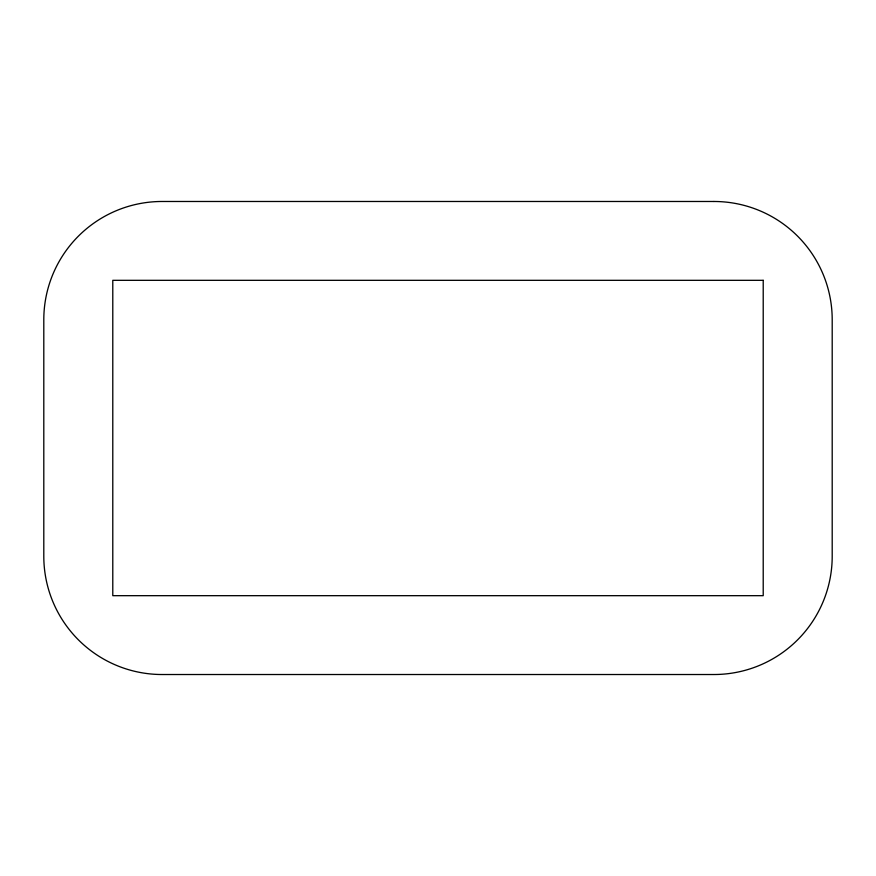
<?xml version="1.0" encoding="UTF-8"?>
<svg xmlns="http://www.w3.org/2000/svg" width="876" height="876" viewBox="0 0 876 876"><rect width="100%" height="100%" fill="white"/><g stroke="black" fill="none" stroke-linecap="round" stroke-linejoin="round"><path stroke-width="1.31" d="M713.94 201.48L162.06 201.48A118.26 118.26 0 0 0 43.8 319.74L43.8 556.26A118.26 118.26 0 0 0 162.06 674.52L713.94 674.52A118.26 118.26 0 0 0 832.2 556.26L832.2 319.74A118.26 118.26 0 0 0 713.94 201.48M763.215 280.32L112.785 280.32L112.785 595.68L763.215 595.68L763.215 280.32"/></g></svg>
